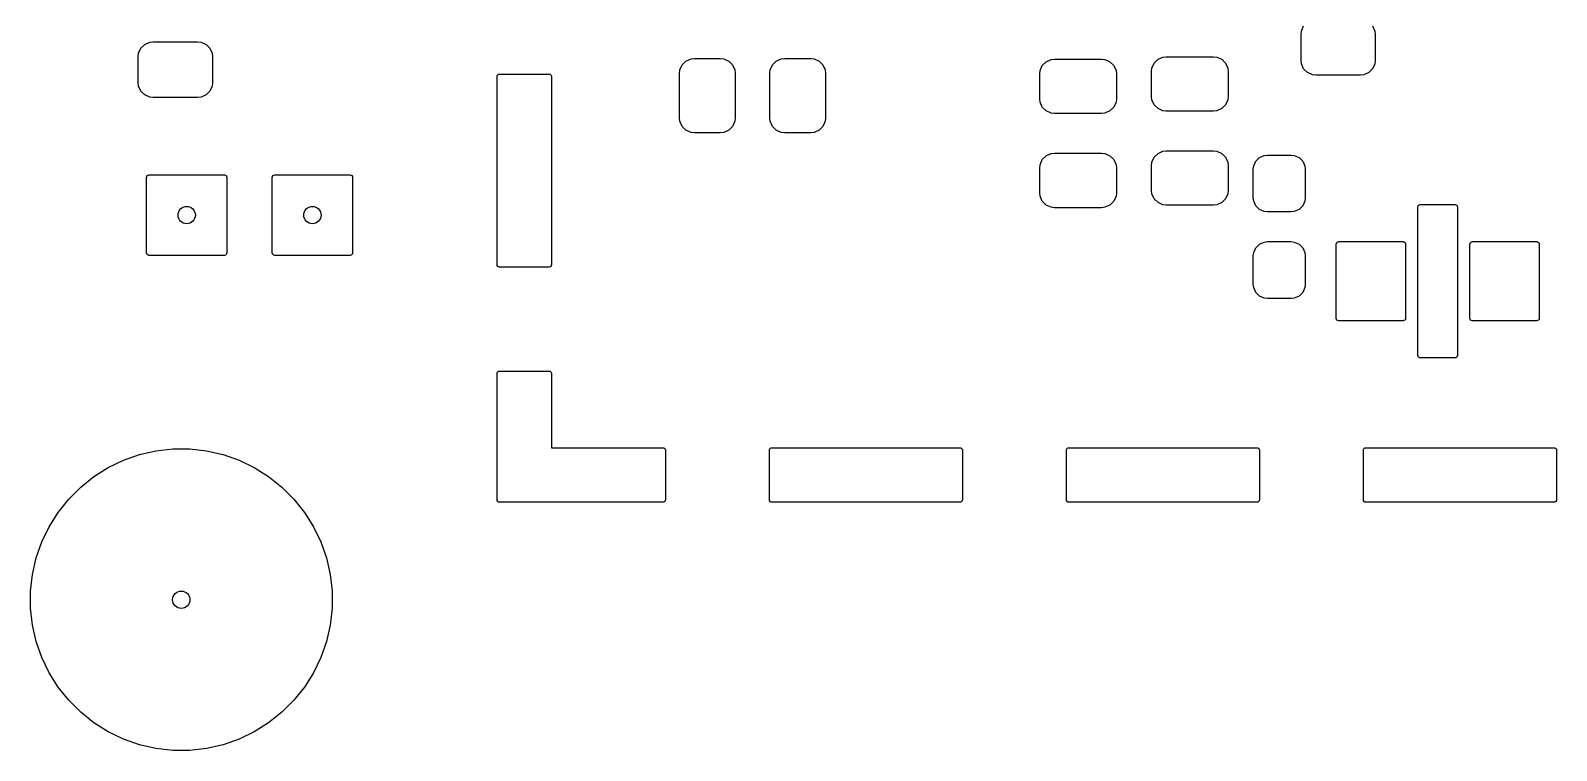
# Model space of a CAD drawing. Header units: inches. Extents: x 0.27 to 2.92, y 0.26 to 1.72.
# Drawn here: x 0.28 to 1.494, y 0.28 to 0.853 of the extents above; entities that cross this region are included whole.
import ezdxf

# ---------------------------------------------------------------- set-up
doc = ezdxf.new("R2010")
doc.units = ezdxf.units.IN
doc.header["$MEASUREMENT"] = 0
doc.layers.add('BLACK', color=250, linetype='CONTINUOUS')

msp = doc.modelspace()

# ---------------------------------------------------------------- linework, layer by layer
at = {"layer": 'BLACK', "linetype": 'CONTINUOUS'}
for p, q in [((1.2906, 0.8496), (1.2909, 0.8523)), ((1.2906, 0.8289), (1.2906, 0.8496)), ((1.2909, 0.8523), (1.2926, 0.8563)), ((1.3475, 0.8563), (1.3493, 0.8523)), ((1.3493, 0.8523), (1.3496, 0.8496)), ((1.3496, 0.8496), (1.3496, 0.8289)), ((0.3661, 0.8346), (0.3678, 0.8386)), ((0.3678, 0.8386), (0.3709, 0.8416)), ((0.3709, 0.8416), (0.3749, 0.8434)), ((0.3749, 0.8434), (0.3776, 0.8437)), ((0.3776, 0.8437), (0.413, 0.8437)), ((0.413, 0.8437), (0.4157, 0.8434)), ((0.4157, 0.8434), (0.4197, 0.8416)), ((0.4197, 0.8416), (0.4227, 0.8386)), ((0.4227, 0.8386), (0.4245, 0.8346)), ((0.3657, 0.8319), (0.3661, 0.8346)), ((0.3657, 0.8112), (0.3657, 0.8319)), ((0.4245, 0.8346), (0.4248, 0.8319)), ((0.4248, 0.8319), (0.4248, 0.8112)), ((0.7966, 0.8214), (0.7983, 0.8253)), ((0.7983, 0.8253), (0.8014, 0.8284)), ((0.8014, 0.8284), (0.8054, 0.8301)), ((0.8054, 0.8301), (0.8081, 0.8305)), ((0.8081, 0.8305), (0.8287, 0.8305)), ((0.8287, 0.8305), (0.8314, 0.8301)), ((0.8314, 0.8301), (0.8354, 0.8284)), ((0.8354, 0.8284), (0.8385, 0.8253)), ((0.8385, 0.8253), (0.8402, 0.8214)), ((0.8684, 0.8214), (0.8702, 0.8253)), ((0.8702, 0.8253), (0.8732, 0.8284)), ((0.8732, 0.8284), (0.8772, 0.8301)), ((0.8772, 0.8301), (0.8799, 0.8305)), ((0.8799, 0.8305), (0.9006, 0.8305)), ((0.9006, 0.8305), (0.9033, 0.8301)), ((0.9033, 0.8301), (0.9073, 0.8284)), ((0.9073, 0.8284), (0.9103, 0.8253)), ((0.9103, 0.8253), (0.9121, 0.8214)), ((1.0847, 0.8248), (1.0878, 0.8279)), ((1.0878, 0.8279), (1.0918, 0.8296)), ((1.0918, 0.8296), (1.0945, 0.8299)), ((1.0945, 0.8299), (1.1319, 0.8299)), ((1.1319, 0.8299), (1.1346, 0.8296)), ((1.1346, 0.8296), (1.1385, 0.8279)), ((1.1385, 0.8279), (1.1416, 0.8248)), ((1.1719, 0.8227), (1.1737, 0.8267)), ((1.1737, 0.8267), (1.1768, 0.8298)), ((1.1768, 0.8298), (1.1807, 0.8315)), ((1.1807, 0.8315), (1.1834, 0.8318)), ((1.1834, 0.8318), (1.2208, 0.8318)), ((1.2208, 0.8318), (1.2236, 0.8315)), ((1.2236, 0.8315), (1.2275, 0.8298)), ((1.2275, 0.8298), (1.2306, 0.8267)), ((1.2306, 0.8267), (1.2323, 0.8227)), ((1.2909, 0.8262), (1.2906, 0.8289)), ((1.2926, 0.8223), (1.2909, 0.8262)), ((1.3493, 0.8262), (1.3475, 0.8223)), ((1.3496, 0.8289), (1.3493, 0.8262)), ((0.6512, 0.8161), (0.6513, 0.8169)), ((0.6512, 0.6665), (0.6512, 0.8161)), ((0.6513, 0.8169), (0.6518, 0.8175)), ((0.6518, 0.8175), (0.6524, 0.818)), ((0.6524, 0.818), (0.6531, 0.8181)), ((0.6531, 0.8181), (0.6925, 0.8181)), ((0.6925, 0.8181), (0.6933, 0.818)), ((0.6933, 0.818), (0.6939, 0.8175)), ((0.6939, 0.8175), (0.6943, 0.8169)), ((0.6943, 0.8169), (0.6945, 0.8161)), ((0.6945, 0.8161), (0.6945, 0.6665)), ((0.7963, 0.8187), (0.7966, 0.8214)), ((0.7963, 0.7832), (0.7963, 0.8187)), ((0.8402, 0.8214), (0.8406, 0.8187)), ((0.8406, 0.8187), (0.8406, 0.7832)), ((0.8681, 0.8187), (0.8684, 0.8214)), ((0.8681, 0.7832), (0.8681, 0.8187)), ((0.9121, 0.8214), (0.9124, 0.8187)), ((0.9124, 0.8187), (0.9124, 0.7832)), ((1.0827, 0.8181), (1.083, 0.8208)), ((1.0827, 0.7984), (1.0827, 0.8181)), ((1.083, 0.8208), (1.0847, 0.8248)), ((1.1416, 0.8248), (1.1434, 0.8208)), ((1.1434, 0.8208), (1.1437, 0.8181)), ((1.1437, 0.8181), (1.1437, 0.7984)), ((1.1716, 0.82), (1.1719, 0.8227)), ((1.1716, 0.8003), (1.1716, 0.82)), ((1.2323, 0.8227), (1.2327, 0.82)), ((1.2327, 0.82), (1.2327, 0.8003)), ((1.2957, 0.8192), (1.2926, 0.8223)), ((1.2997, 0.8174), (1.2957, 0.8192)), ((1.3024, 0.8171), (1.2997, 0.8174)), ((1.3378, 0.8171), (1.3024, 0.8171)), ((1.3405, 0.8174), (1.3378, 0.8171)), ((1.3445, 0.8192), (1.3405, 0.8174)), ((1.3475, 0.8223), (1.3445, 0.8192)), ((0.3661, 0.8085), (0.3657, 0.8112)), ((0.3678, 0.8045), (0.3661, 0.8085)), ((0.3709, 0.8015), (0.3678, 0.8045)), ((0.3749, 0.7997), (0.3709, 0.8015)), ((0.4197, 0.8015), (0.4157, 0.7997)), ((0.4227, 0.8045), (0.4197, 0.8015)), ((0.4245, 0.8085), (0.4227, 0.8045)), ((0.4248, 0.8112), (0.4245, 0.8085)), ((0.3776, 0.7994), (0.3749, 0.7997)), ((0.413, 0.7994), (0.3776, 0.7994)), ((0.4157, 0.7997), (0.413, 0.7994)), ((1.083, 0.7957), (1.0827, 0.7984)), ((1.0847, 0.7918), (1.083, 0.7957)), ((1.0878, 0.7887), (1.0847, 0.7918)), ((1.1416, 0.7918), (1.1385, 0.7887)), ((1.1434, 0.7957), (1.1416, 0.7918)), ((1.1437, 0.7984), (1.1434, 0.7957)), ((1.1719, 0.7976), (1.1716, 0.8003)), ((1.1737, 0.7937), (1.1719, 0.7976)), ((1.1768, 0.7906), (1.1737, 0.7937)), ((1.1807, 0.7888), (1.1768, 0.7906)), ((1.2275, 0.7906), (1.2236, 0.7888)), ((1.2306, 0.7937), (1.2275, 0.7906)), ((1.2323, 0.7976), (1.2306, 0.7937)), ((1.2327, 0.8003), (1.2323, 0.7976)), ((0.7966, 0.7805), (0.7963, 0.7832)), ((0.7983, 0.7765), (0.7966, 0.7805)), ((0.8402, 0.7805), (0.8385, 0.7765)), ((0.8406, 0.7832), (0.8402, 0.7805)), ((0.8684, 0.7805), (0.8681, 0.7832)), ((0.8702, 0.7765), (0.8684, 0.7805)), ((0.9121, 0.7805), (0.9103, 0.7765)), ((0.9124, 0.7832), (0.9121, 0.7805)), ((1.0918, 0.7869), (1.0878, 0.7887)), ((1.0945, 0.7866), (1.0918, 0.7869)), ((1.1319, 0.7866), (1.0945, 0.7866)), ((1.1346, 0.7869), (1.1319, 0.7866)), ((1.1385, 0.7887), (1.1346, 0.7869)), ((1.1834, 0.7885), (1.1807, 0.7888)), ((1.2208, 0.7885), (1.1834, 0.7885)), ((1.2236, 0.7888), (1.2208, 0.7885)), ((0.8014, 0.7735), (0.7983, 0.7765)), ((0.8054, 0.7717), (0.8014, 0.7735)), ((0.8081, 0.7714), (0.8054, 0.7717)), ((0.8287, 0.7714), (0.8081, 0.7714)), ((0.8314, 0.7717), (0.8287, 0.7714)), ((0.8354, 0.7735), (0.8314, 0.7717)), ((0.8385, 0.7765), (0.8354, 0.7735)), ((0.8732, 0.7735), (0.8702, 0.7765)), ((0.8772, 0.7717), (0.8732, 0.7735)), ((0.8799, 0.7714), (0.8772, 0.7717)), ((0.9006, 0.7714), (0.8799, 0.7714)), ((0.9033, 0.7717), (0.9006, 0.7714)), ((0.9073, 0.7735), (0.9033, 0.7717)), ((0.9103, 0.7765), (0.9073, 0.7735)), ((1.0847, 0.75), (1.0878, 0.7531)), ((1.0878, 0.7531), (1.0918, 0.7548)), ((1.0918, 0.7548), (1.0945, 0.7551)), ((1.0945, 0.7551), (1.1319, 0.7551)), ((1.1319, 0.7551), (1.1346, 0.7548)), ((1.1346, 0.7548), (1.1385, 0.7531)), ((1.1385, 0.7531), (1.1416, 0.75)), ((1.1737, 0.7519), (1.1768, 0.755)), ((1.1768, 0.755), (1.1807, 0.7567)), ((1.1807, 0.7567), (1.1834, 0.757)), ((1.1834, 0.757), (1.2208, 0.757)), ((1.2208, 0.757), (1.2236, 0.7567)), ((1.2236, 0.7567), (1.2275, 0.755)), ((1.2275, 0.755), (1.2306, 0.7519)), ((1.2575, 0.7517), (1.2613, 0.7534)), ((1.2613, 0.7534), (1.2639, 0.7537)), ((1.2639, 0.7537), (1.2826, 0.7537)), ((1.2826, 0.7537), (1.2852, 0.7534)), ((1.2852, 0.7534), (1.289, 0.7517)), ((1.0827, 0.7433), (1.083, 0.746)), ((1.0827, 0.7236), (1.0827, 0.7433)), ((1.083, 0.746), (1.0847, 0.75)), ((1.1416, 0.75), (1.1434, 0.746)), ((1.1434, 0.746), (1.1437, 0.7433)), ((1.1437, 0.7433), (1.1437, 0.7236)), ((1.1716, 0.7452), (1.1719, 0.7479)), ((1.1716, 0.7255), (1.1716, 0.7452)), ((1.1719, 0.7479), (1.1737, 0.7519)), ((1.2306, 0.7519), (1.2323, 0.7479)), ((1.2323, 0.7479), (1.2327, 0.7452)), ((1.2327, 0.7452), (1.2327, 0.7255)), ((1.2526, 0.7424), (1.2529, 0.745)), ((1.2526, 0.7197), (1.2526, 0.7424)), ((1.2529, 0.745), (1.2545, 0.7488)), ((1.2545, 0.7488), (1.2575, 0.7517)), ((1.289, 0.7517), (1.2919, 0.7488)), ((1.2919, 0.7488), (1.2936, 0.745)), ((1.2936, 0.745), (1.2939, 0.7424)), ((1.2939, 0.7424), (1.2939, 0.7197)), ((0.3724, 0.7359), (0.3725, 0.7367)), ((0.3724, 0.6759), (0.3724, 0.7359)), ((0.3725, 0.7367), (0.3729, 0.7373)), ((0.3729, 0.7373), (0.3736, 0.7377)), ((0.3736, 0.7377), (0.3743, 0.7379)), ((0.3743, 0.7379), (0.4343, 0.7379)), ((0.4343, 0.7379), (0.4351, 0.7377)), ((0.4351, 0.7377), (0.4357, 0.7373)), ((0.4357, 0.7373), (0.4361, 0.7367)), ((0.4361, 0.7367), (0.4363, 0.7359)), ((0.4363, 0.7359), (0.4363, 0.6759)), ((0.4724, 0.7359), (0.4725, 0.7367)), ((0.4724, 0.6759), (0.4724, 0.7359)), ((0.4725, 0.7367), (0.4729, 0.7373)), ((0.4729, 0.7373), (0.4736, 0.7377)), ((0.4736, 0.7377), (0.4743, 0.7379)), ((0.4743, 0.7379), (0.5343, 0.7379)), ((0.5343, 0.7379), (0.5351, 0.7377)), ((0.5351, 0.7377), (0.5357, 0.7373)), ((0.5357, 0.7373), (0.5361, 0.7367)), ((0.5361, 0.7367), (0.5363, 0.7359)), ((0.5363, 0.7359), (0.5363, 0.6759)), ((1.083, 0.7209), (1.0827, 0.7236)), ((1.0847, 0.7169), (1.083, 0.7209)), ((1.0878, 0.7139), (1.0847, 0.7169)), ((1.1416, 0.7169), (1.1385, 0.7139)), ((1.1434, 0.7209), (1.1416, 0.7169)), ((1.1437, 0.7236), (1.1434, 0.7209)), ((1.1719, 0.7228), (1.1716, 0.7255)), ((1.1737, 0.7188), (1.1719, 0.7228)), ((1.1768, 0.7158), (1.1737, 0.7188)), ((1.2306, 0.7188), (1.2275, 0.7158)), ((1.2323, 0.7228), (1.2306, 0.7188)), ((1.2327, 0.7255), (1.2323, 0.7228)), ((1.2529, 0.7171), (1.2526, 0.7197)), ((1.2545, 0.7133), (1.2529, 0.7171)), ((1.2936, 0.7171), (1.2919, 0.7133)), ((1.2939, 0.7197), (1.2936, 0.7171)), ((1.0918, 0.7121), (1.0878, 0.7139)), ((1.0945, 0.7118), (1.0918, 0.7121)), ((1.1319, 0.7118), (1.0945, 0.7118)), ((1.1346, 0.7121), (1.1319, 0.7118)), ((1.1385, 0.7139), (1.1346, 0.7121)), ((1.1807, 0.714), (1.1768, 0.7158)), ((1.1834, 0.7137), (1.1807, 0.714)), ((1.2208, 0.7137), (1.1834, 0.7137)), ((1.2236, 0.714), (1.2208, 0.7137)), ((1.2275, 0.7158), (1.2236, 0.714)), ((1.2575, 0.7104), (1.2545, 0.7133)), ((1.2613, 0.7087), (1.2575, 0.7104)), ((1.2639, 0.7084), (1.2613, 0.7087)), ((1.2826, 0.7084), (1.2639, 0.7084)), ((1.2852, 0.7087), (1.2826, 0.7084)), ((1.289, 0.7104), (1.2852, 0.7087)), ((1.2919, 0.7133), (1.289, 0.7104)), ((1.3835, 0.7124), (1.3836, 0.7131)), ((1.3835, 0.5942), (1.3835, 0.7124)), ((1.3836, 0.7131), (1.384, 0.7137)), ((1.384, 0.7137), (1.3847, 0.7142)), ((1.3847, 0.7142), (1.3854, 0.7143)), ((1.3854, 0.7143), (1.413, 0.7143)), ((1.413, 0.7143), (1.4137, 0.7142)), ((1.4137, 0.7142), (1.4144, 0.7137)), ((1.4144, 0.7137), (1.4148, 0.7131)), ((1.4148, 0.7131), (1.415, 0.7124)), ((1.415, 0.7124), (1.415, 0.5942)), ((1.2529, 0.6761), (1.2545, 0.6799)), ((1.2545, 0.6799), (1.2575, 0.6828)), ((1.2575, 0.6828), (1.2613, 0.6845)), ((1.2613, 0.6845), (1.2639, 0.6848)), ((1.2639, 0.6848), (1.2826, 0.6848)), ((1.2826, 0.6848), (1.2852, 0.6845)), ((1.2852, 0.6845), (1.289, 0.6828)), ((1.289, 0.6828), (1.2919, 0.6799)), ((1.2919, 0.6799), (1.2936, 0.6761)), ((1.3185, 0.6828), (1.3187, 0.6836)), ((1.3185, 0.6238), (1.3185, 0.6828)), ((1.3187, 0.6836), (1.3191, 0.6842)), ((1.3191, 0.6842), (1.3197, 0.6846)), ((1.3197, 0.6846), (1.3205, 0.6848)), ((1.3205, 0.6848), (1.3717, 0.6848)), ((1.3717, 0.6848), (1.3724, 0.6846)), ((1.3724, 0.6846), (1.373, 0.6842)), ((1.373, 0.6842), (1.3735, 0.6836)), ((1.3735, 0.6836), (1.3736, 0.6828)), ((1.3736, 0.6828), (1.3736, 0.6238)), ((1.4248, 0.6828), (1.425, 0.6836)), ((1.4248, 0.6238), (1.4248, 0.6828)), ((1.425, 0.6836), (1.4254, 0.6842)), ((1.4254, 0.6842), (1.426, 0.6846)), ((1.426, 0.6846), (1.4268, 0.6848)), ((1.4268, 0.6848), (1.478, 0.6848)), ((1.478, 0.6848), (1.4787, 0.6846)), ((1.4787, 0.6846), (1.4793, 0.6842)), ((1.4793, 0.6842), (1.4798, 0.6836)), ((1.4798, 0.6836), (1.4799, 0.6828)), ((1.4799, 0.6828), (1.4799, 0.6238)), ((0.3725, 0.6752), (0.3724, 0.6759)), ((0.3729, 0.6745), (0.3725, 0.6752)), ((0.3736, 0.6741), (0.3729, 0.6745)), ((0.3743, 0.6739), (0.3736, 0.6741)), ((0.4343, 0.6739), (0.3743, 0.6739)), ((0.4351, 0.6741), (0.4343, 0.6739)), ((0.4357, 0.6745), (0.4351, 0.6741)), ((0.4361, 0.6752), (0.4357, 0.6745)), ((0.4363, 0.6759), (0.4361, 0.6752)), ((0.4725, 0.6752), (0.4724, 0.6759)), ((0.4729, 0.6745), (0.4725, 0.6752)), ((0.4736, 0.6741), (0.4729, 0.6745)), ((0.4743, 0.6739), (0.4736, 0.6741)), ((0.5343, 0.6739), (0.4743, 0.6739)), ((0.5351, 0.6741), (0.5343, 0.6739)), ((0.5357, 0.6745), (0.5351, 0.6741)), ((0.5361, 0.6752), (0.5357, 0.6745)), ((0.5363, 0.6759), (0.5361, 0.6752)), ((1.2526, 0.6735), (1.2529, 0.6761)), ((1.2526, 0.6508), (1.2526, 0.6735)), ((1.2936, 0.6761), (1.2939, 0.6735)), ((1.2939, 0.6735), (1.2939, 0.6508)), ((0.6513, 0.6658), (0.6512, 0.6665)), ((0.6518, 0.6651), (0.6513, 0.6658)), ((0.6524, 0.6647), (0.6518, 0.6651)), ((0.6531, 0.6646), (0.6524, 0.6647)), ((0.6925, 0.6646), (0.6531, 0.6646)), ((0.6933, 0.6647), (0.6925, 0.6646)), ((0.6939, 0.6651), (0.6933, 0.6647)), ((0.6943, 0.6658), (0.6939, 0.6651)), ((0.6945, 0.6665), (0.6943, 0.6658)), ((1.2529, 0.6482), (1.2526, 0.6508)), ((1.2545, 0.6444), (1.2529, 0.6482)), ((1.2575, 0.6415), (1.2545, 0.6444)), ((1.2919, 0.6444), (1.289, 0.6415)), ((1.2936, 0.6482), (1.2919, 0.6444)), ((1.2939, 0.6508), (1.2936, 0.6482)), ((1.2613, 0.6398), (1.2575, 0.6415)), ((1.2639, 0.6395), (1.2613, 0.6398)), ((1.2826, 0.6395), (1.2639, 0.6395)), ((1.2852, 0.6398), (1.2826, 0.6395)), ((1.289, 0.6415), (1.2852, 0.6398)), ((1.3187, 0.623), (1.3185, 0.6238)), ((1.3191, 0.6224), (1.3187, 0.623)), ((1.3197, 0.622), (1.3191, 0.6224)), ((1.3205, 0.6218), (1.3197, 0.622)), ((1.3717, 0.6218), (1.3205, 0.6218)), ((1.3724, 0.622), (1.3717, 0.6218)), ((1.373, 0.6224), (1.3724, 0.622)), ((1.3735, 0.623), (1.373, 0.6224)), ((1.3736, 0.6238), (1.3735, 0.623)), ((1.425, 0.623), (1.4248, 0.6238)), ((1.4254, 0.6224), (1.425, 0.623)), ((1.426, 0.622), (1.4254, 0.6224)), ((1.4268, 0.6218), (1.426, 0.622)), ((1.478, 0.6218), (1.4268, 0.6218)), ((1.4787, 0.622), (1.478, 0.6218)), ((1.4793, 0.6224), (1.4787, 0.622)), ((1.4798, 0.623), (1.4793, 0.6224)), ((1.4799, 0.6238), (1.4798, 0.623)), ((1.3836, 0.5935), (1.3835, 0.5942)), ((1.384, 0.5929), (1.3836, 0.5935)), ((1.3847, 0.5924), (1.384, 0.5929)), ((1.3854, 0.5923), (1.3847, 0.5924)), ((1.413, 0.5923), (1.3854, 0.5923)), ((1.4137, 0.5924), (1.413, 0.5923)), ((1.4144, 0.5929), (1.4137, 0.5924)), ((1.4148, 0.5935), (1.4144, 0.5929)), ((1.415, 0.5942), (1.4148, 0.5935)), ((0.6512, 0.5799), (0.6513, 0.5807)), ((0.6512, 0.5189), (0.6512, 0.5799)), ((0.6513, 0.5807), (0.6518, 0.5813)), ((0.6518, 0.5813), (0.6524, 0.5817)), ((0.6524, 0.5817), (0.6531, 0.5819)), ((0.6531, 0.5819), (0.6925, 0.5819)), ((0.6925, 0.5819), (0.6933, 0.5817)), ((0.6933, 0.5817), (0.6939, 0.5813)), ((0.6939, 0.5813), (0.6943, 0.5807)), ((0.6943, 0.5807), (0.6945, 0.5799)), ((0.6945, 0.5799), (0.6945, 0.5209)), ((0.3419, 0.5051), (0.354, 0.5109)), ((0.354, 0.5109), (0.3668, 0.5154)), ((0.3668, 0.5154), (0.3799, 0.5184)), ((0.3799, 0.5184), (0.3933, 0.5199)), ((0.3933, 0.5199), (0.4067, 0.5199)), ((0.4067, 0.5199), (0.4201, 0.5184)), ((0.4201, 0.5184), (0.4332, 0.5154)), ((0.4332, 0.5154), (0.446, 0.5109)), ((0.446, 0.5109), (0.4581, 0.5051)), ((0.6512, 0.4795), (0.6512, 0.5189)), ((0.6945, 0.5209), (0.7831, 0.5209)), ((0.7831, 0.5209), (0.7838, 0.5207)), ((0.7838, 0.5207), (0.7845, 0.5203)), ((0.7845, 0.5203), (0.7849, 0.5197)), ((0.7849, 0.5197), (0.785, 0.5189)), ((0.785, 0.5189), (0.785, 0.4795)), ((0.8677, 0.5189), (0.8679, 0.5197)), ((0.8677, 0.4795), (0.8677, 0.5189)), ((0.8679, 0.5197), (0.8683, 0.5203)), ((0.8683, 0.5203), (0.8689, 0.5207)), ((0.8689, 0.5207), (0.8697, 0.5209)), ((0.8697, 0.5209), (1.0193, 0.5209)), ((1.0193, 0.5209), (1.02, 0.5207)), ((1.02, 0.5207), (1.0207, 0.5203)), ((1.0207, 0.5203), (1.0211, 0.5197)), ((1.0211, 0.5197), (1.0213, 0.5189)), ((1.0213, 0.5189), (1.0213, 0.4795)), ((1.1039, 0.5189), (1.1041, 0.5197)), ((1.1039, 0.4795), (1.1039, 0.5189)), ((1.1041, 0.5197), (1.1045, 0.5203)), ((1.1045, 0.5203), (1.1052, 0.5207)), ((1.1052, 0.5207), (1.1059, 0.5209)), ((1.1059, 0.5209), (1.2555, 0.5209)), ((1.2555, 0.5209), (1.2563, 0.5207)), ((1.2563, 0.5207), (1.2569, 0.5203)), ((1.2569, 0.5203), (1.2573, 0.5197)), ((1.2573, 0.5197), (1.2575, 0.5189)), ((1.2575, 0.5189), (1.2575, 0.4795)), ((1.3402, 0.5189), (1.3403, 0.5197)), ((1.3402, 0.4795), (1.3402, 0.5189)), ((1.3403, 0.5197), (1.3407, 0.5203)), ((1.3407, 0.5203), (1.3414, 0.5207)), ((1.3414, 0.5207), (1.3421, 0.5209)), ((1.3421, 0.5209), (1.4917, 0.5209)), ((1.4917, 0.5209), (1.4925, 0.5207)), ((1.4925, 0.5207), (1.4931, 0.5203)), ((1.4931, 0.5203), (1.4936, 0.5197)), ((1.4936, 0.5197), (1.4937, 0.5189)), ((1.4937, 0.5189), (1.4937, 0.4795)), ((0.32, 0.4895), (0.3305, 0.4979)), ((0.3305, 0.4979), (0.3419, 0.5051)), ((0.4581, 0.5051), (0.4695, 0.4979)), ((0.4695, 0.4979), (0.48, 0.4895)), ((0.3105, 0.48), (0.32, 0.4895)), ((0.48, 0.4895), (0.4895, 0.48)), ((0.3021, 0.4695), (0.3105, 0.48)), ((0.4895, 0.48), (0.4979, 0.4695)), ((0.6513, 0.4788), (0.6512, 0.4795)), ((0.6518, 0.4781), (0.6513, 0.4788)), ((0.6524, 0.4777), (0.6518, 0.4781)), ((0.6531, 0.4776), (0.6524, 0.4777)), ((0.6925, 0.4776), (0.6531, 0.4776)), ((0.7831, 0.4776), (0.6925, 0.4776)), ((0.7838, 0.4777), (0.7831, 0.4776)), ((0.7845, 0.4781), (0.7838, 0.4777)), ((0.7849, 0.4788), (0.7845, 0.4781)), ((0.785, 0.4795), (0.7849, 0.4788)), ((0.8679, 0.4788), (0.8677, 0.4795)), ((0.8683, 0.4781), (0.8679, 0.4788)), ((0.8689, 0.4777), (0.8683, 0.4781)), ((0.8697, 0.4776), (0.8689, 0.4777)), ((1.0193, 0.4776), (0.8697, 0.4776)), ((1.02, 0.4777), (1.0193, 0.4776)), ((1.0207, 0.4781), (1.02, 0.4777)), ((1.0211, 0.4788), (1.0207, 0.4781)), ((1.0213, 0.4795), (1.0211, 0.4788)), ((1.1041, 0.4788), (1.1039, 0.4795)), ((1.1045, 0.4781), (1.1041, 0.4788)), ((1.1052, 0.4777), (1.1045, 0.4781)), ((1.1059, 0.4776), (1.1052, 0.4777)), ((1.2555, 0.4776), (1.1059, 0.4776)), ((1.2563, 0.4777), (1.2555, 0.4776)), ((1.2569, 0.4781), (1.2563, 0.4777)), ((1.2573, 0.4788), (1.2569, 0.4781)), ((1.2575, 0.4795), (1.2573, 0.4788)), ((1.3403, 0.4788), (1.3402, 0.4795)), ((1.3407, 0.4781), (1.3403, 0.4788)), ((1.3414, 0.4777), (1.3407, 0.4781)), ((1.3421, 0.4776), (1.3414, 0.4777)), ((1.4917, 0.4776), (1.3421, 0.4776)), ((1.4925, 0.4777), (1.4917, 0.4776)), ((1.4931, 0.4781), (1.4925, 0.4777)), ((1.4936, 0.4788), (1.4931, 0.4781)), ((1.4937, 0.4795), (1.4936, 0.4788)), ((0.2949, 0.4581), (0.3021, 0.4695)), ((0.4979, 0.4695), (0.5051, 0.4581)), ((0.2891, 0.446), (0.2949, 0.4581)), ((0.5051, 0.4581), (0.5109, 0.446)), ((0.2846, 0.4332), (0.2891, 0.446)), ((0.5109, 0.446), (0.5154, 0.4332)), ((0.2816, 0.4201), (0.2846, 0.4332)), ((0.5154, 0.4332), (0.5184, 0.4201)), ((0.2801, 0.4067), (0.2816, 0.4201)), ((0.5184, 0.4201), (0.5199, 0.4067)), ((0.2801, 0.3933), (0.2801, 0.4067)), ((0.5199, 0.4067), (0.5199, 0.3933)), ((0.2816, 0.3799), (0.2801, 0.3933)), ((0.5199, 0.3933), (0.5184, 0.3799)), ((0.2846, 0.3668), (0.2816, 0.3799)), ((0.5184, 0.3799), (0.5154, 0.3668)), ((0.2891, 0.354), (0.2846, 0.3668)), ((0.5154, 0.3668), (0.5109, 0.354)), ((0.2949, 0.3419), (0.2891, 0.354)), ((0.5109, 0.354), (0.5051, 0.3419)), ((0.3021, 0.3305), (0.2949, 0.3419)), ((0.5051, 0.3419), (0.4979, 0.3305)), ((0.3105, 0.32), (0.3021, 0.3305)), ((0.4979, 0.3305), (0.4895, 0.32)), ((0.32, 0.3105), (0.3105, 0.32)), ((0.4895, 0.32), (0.48, 0.3105)), ((0.3305, 0.3021), (0.32, 0.3105)), ((0.48, 0.3105), (0.4695, 0.3021)), ((0.3419, 0.2949), (0.3305, 0.3021)), ((0.354, 0.2891), (0.3419, 0.2949)), ((0.4581, 0.2949), (0.446, 0.2891)), ((0.4695, 0.3021), (0.4581, 0.2949)), ((0.3668, 0.2846), (0.354, 0.2891)), ((0.3799, 0.2816), (0.3668, 0.2846)), ((0.3933, 0.2801), (0.3799, 0.2816)), ((0.4067, 0.2801), (0.3933, 0.2801)), ((0.4201, 0.2816), (0.4067, 0.2801)), ((0.4332, 0.2846), (0.4201, 0.2816)), ((0.446, 0.2891), (0.4332, 0.2846))]:
    msp.add_line(p, q, dxfattribs=at)
at = {"layer": 'BLACK'}
for centre in [(0.4043, 0.7059), (0.5043, 0.7059), (0.4, 0.4)]:
    msp.add_circle(centre, 0.00689, dxfattribs=at)
at = {"layer": 'WHITE'}
for centre in [(0.4043, 0.7059), (0.5043, 0.7059), (0.4, 0.4)]:
    msp.add_circle(centre, 0.00689, dxfattribs=at)

doc.saveas('drawing.dxf')
